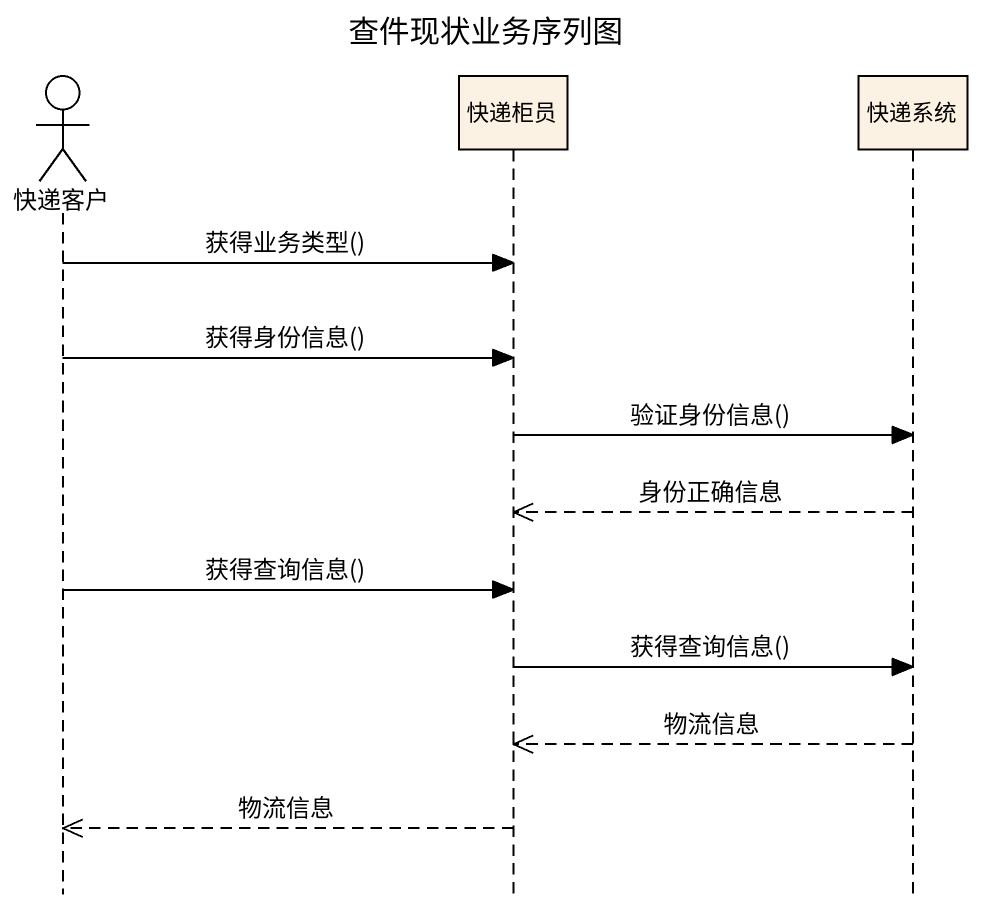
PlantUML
@startuml
title 查件现状业务序列图
hide footbox
actor 快递客户
participant 快递柜员
participant 快递系统

快递客户 -> 快递柜员 : 获得业务类型()
快递客户 -> 快递柜员 : 获得身份信息()
快递柜员 -> 快递系统 : 验证身份信息()
快递系统 -->> 快递柜员 : 身份正确信息
快递客户 -> 快递柜员 : 获得查询信息()
快递柜员 -> 快递系统 : 获得查询信息()
快递系统 -->> 快递柜员 : 物流信息
快递柜员 -->> 快递客户 : 物流信息
@enduml
